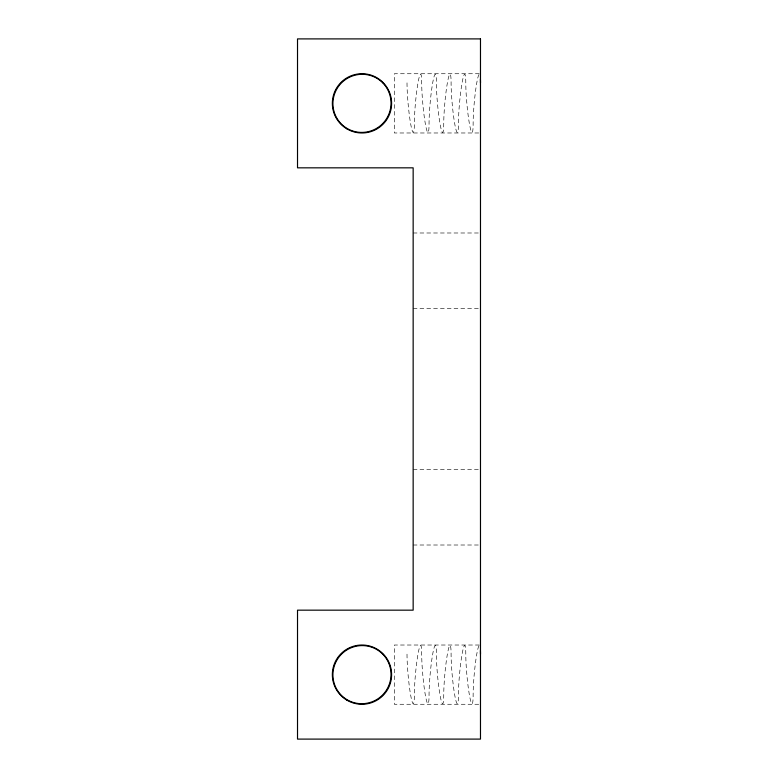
<?xml version="1.0" encoding="UTF-8"?>
<svg xmlns="http://www.w3.org/2000/svg" width="778" height="778" viewBox="0 0 778 778"><rect width="100%" height="100%" fill="white"/><g stroke="black" fill="none" stroke-linecap="round" stroke-linejoin="round"><path stroke-width="0.58" stroke-dasharray="3.89 2.92" d="M479.267 73.735L394.31 73.735L394.31 132.98L479.267 132.98M413.157 232.992L479.277 232.992M413.157 308.399L479.277 308.399M413.157 469.601L479.277 469.601M413.157 545.008L479.277 545.008M479.267 645.02L394.31 645.02L394.31 704.265L479.267 704.265M407.011 82.838A29.253 2.597 84.9 0 0 410.687 124.023A29.253 2.597 84.9 0 0 414.353 123.877A29.253 2.597 -84.9 0 1 418.029 82.682A29.253 2.597 -84.9 0 1 421.705 82.838A29.253 2.597 84.9 0 0 425.381 124.023A29.253 2.597 84.9 0 0 429.048 123.877A29.253 2.597 -84.9 0 1 432.724 82.682A29.253 2.597 -84.9 0 1 436.4 82.838A29.253 2.597 84.9 0 0 440.076 124.023A29.253 2.597 84.9 0 0 443.742 123.877A29.253 2.597 -84.9 0 1 447.418 82.682A29.253 2.597 -84.9 0 1 451.094 82.838A29.253 2.597 84.9 0 0 454.77 124.023A29.253 2.597 84.9 0 0 458.436 123.877A29.253 2.597 -84.9 0 1 462.113 82.682A29.253 2.597 -84.9 0 1 465.789 82.838A29.253 2.597 84.9 0 0 469.465 124.023A29.253 2.597 84.9 0 0 473.131 123.877A29.253 2.597 -84.9 0 1 475.455 91.687A29.253 2.597 -84.9 0 1 479.481 74.25M407.011 654.123A29.253 2.597 84.9 0 0 410.687 695.318A29.253 2.597 84.9 0 0 414.353 695.162A29.253 2.597 -84.9 0 1 418.029 653.977A29.253 2.597 -84.9 0 1 421.705 654.123A29.253 2.597 84.9 0 0 425.381 695.318A29.253 2.597 84.9 0 0 429.048 695.162A29.253 2.597 -84.9 0 1 432.724 653.977A29.253 2.597 -84.9 0 1 436.4 654.123A29.253 2.597 84.9 0 0 440.076 695.318A29.253 2.597 84.9 0 0 443.742 695.162A29.253 2.597 -84.9 0 1 447.418 653.977A29.253 2.597 -84.9 0 1 451.094 654.123A29.253 2.597 84.9 0 0 454.77 695.318A29.253 2.597 84.9 0 0 458.436 695.162A29.253 2.597 -84.9 0 1 462.113 653.977A29.253 2.597 -84.9 0 1 465.789 654.123A29.253 2.597 84.9 0 0 469.465 695.318A29.253 2.597 84.9 0 0 473.131 695.162A29.253 2.597 -84.9 0 1 475.455 662.973A29.253 2.597 -84.9 0 1 479.481 645.536"/><path stroke-width="1.17" d="M480.415 79.327A29.253 2.597 -84.9 0 1 480.483 82.838M480.415 650.612A29.253 2.597 -84.9 0 1 480.483 654.123M480.483 38.9L297.517 38.9L297.517 167.834L413.157 167.834L413.157 610.166L297.517 610.166L297.517 739.1L480.483 739.1L480.483 38.9M346.589 699.957A29.622 29.622 0 0 0 391.587 675.314A29.622 29.622 0 0 0 347.737 648.667A29.622 29.622 0 0 0 346.589 699.957M347.163 129.012A29.622 29.622 0 0 0 391.597 103.357A29.622 29.622 0 0 0 347.163 77.703A29.622 29.622 0 0 0 347.163 129.012M382.62 653.997A29.301 28.981 -45 0 0 341.484 654.152A29.301 28.981 -45 0 0 341.318 695.299A29.301 28.981 -45 0 0 382.465 695.133A29.301 28.981 -45 0 0 382.62 653.997M382.62 82.701A29.301 28.981 -45 0 0 341.484 82.867A29.301 28.981 -45 0 0 341.318 124.003A29.301 28.981 -45 0 0 382.465 123.848A29.301 28.981 -45 0 0 382.62 82.701"/></g></svg>
